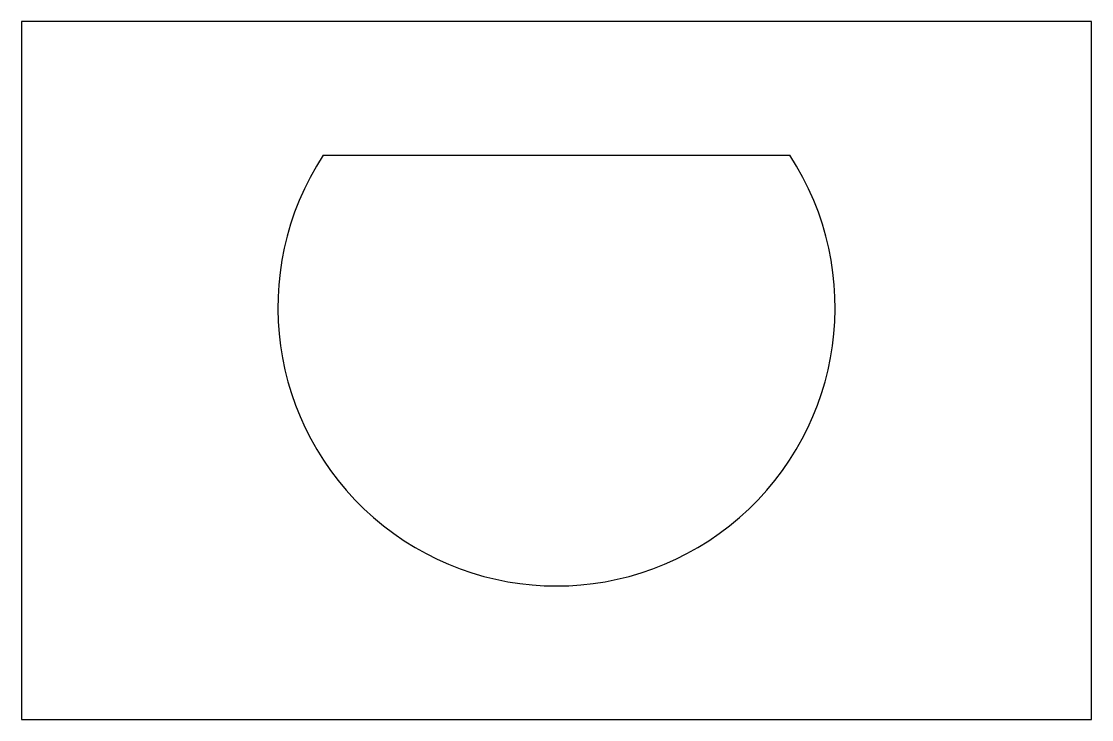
# Model space of a CAD drawing. Extents: x -3.5 to 36.8, y -3.5 to 22.8.
import ezdxf

# ---------------------------------------------------------------- set-up
doc = ezdxf.new("R2010")
doc.units = 0
doc.layers.add('FIXING', color=3, linetype='CONTINUOUS')
doc.layers.add('FIXING_BORDER', color=6, linetype='CONTINUOUS')

msp = doc.modelspace()

# ---------------------------------------------------------------- linework, layer by layer
at = {"layer": 'FIXING'}
msp.add_line((7.873, 17.78), (25.457, 17.78), dxfattribs=at)
msp.add_arc((16.665, 12.04), 10.5, 146.8609, 33.1391, dxfattribs=at)
at = {"layer": 'FIXING_BORDER'}
for p, q in [((36.83, 22.83), (-3.5, 22.83)), ((-3.5, 22.83), (-3.5, -3.5)), ((36.83, -3.5), (36.83, 22.83)), ((-3.5, -3.5), (36.83, -3.5))]:
    msp.add_line(p, q, dxfattribs=at)

doc.saveas('drawing.dxf')
